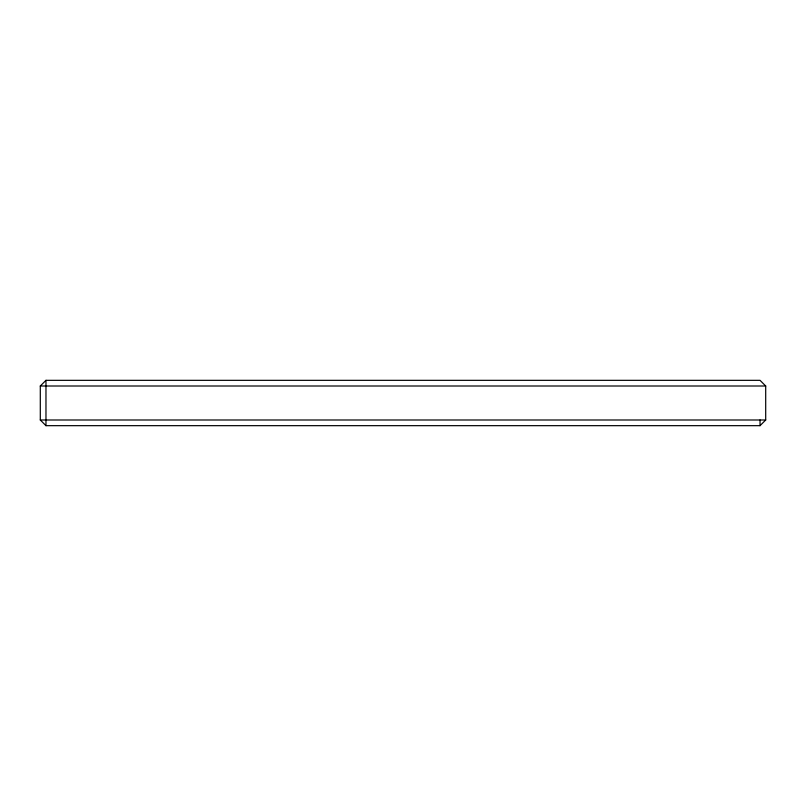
<?xml version="1.0" encoding="UTF-8"?>
<svg xmlns="http://www.w3.org/2000/svg" width="806" height="806" viewBox="0 0 806 806"><rect width="100%" height="100%" fill="white"/><g stroke="black" fill="none" stroke-linecap="round" stroke-linejoin="round"><path stroke-width="1.21" d="M40.3 386.003L45.972 380.331L760.038 380.331L765.7 386.003L765.7 419.997L760.028 425.669L45.962 425.669L40.3 419.997L40.3 386.003L765.7 386.003M40.3 419.997L765.7 419.997M760.038 419.997L760.038 425.669M45.972 380.331L45.972 425.669"/></g></svg>
